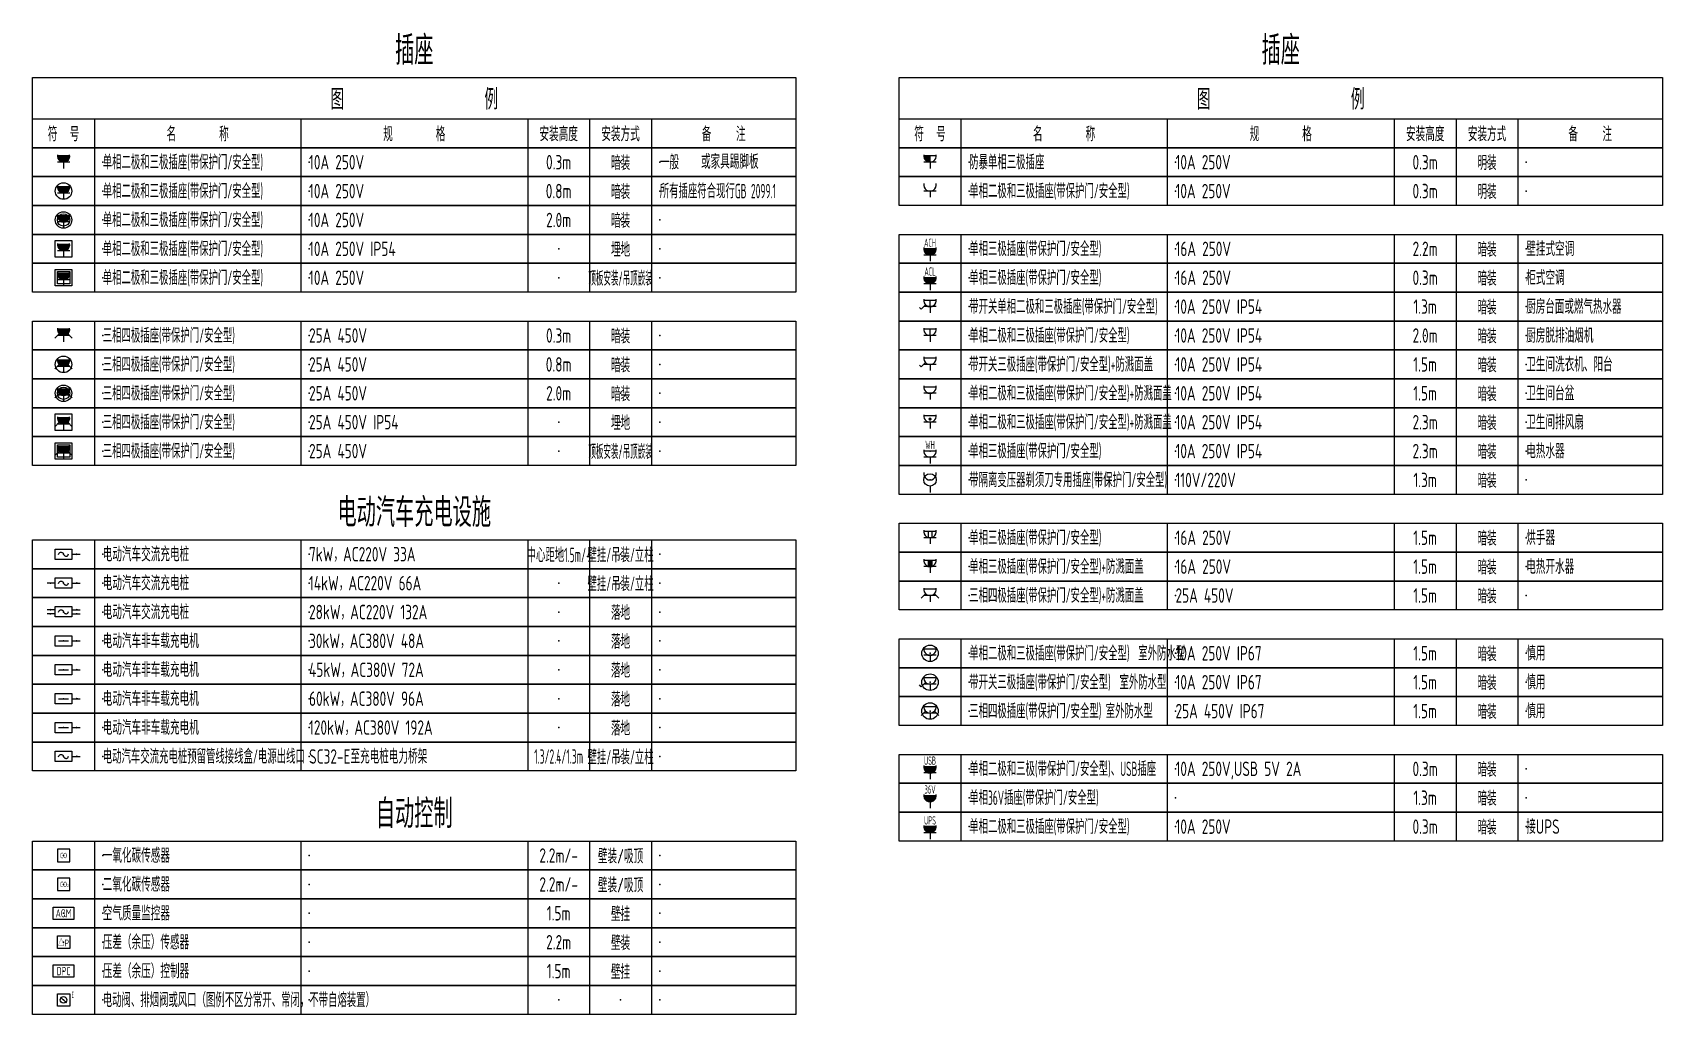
# Model space of a CAD drawing. Header units: millimetres. Extents: x -1582620 to 4754388, y -184455 to 3397362.
# Drawn here: x -650707 to -611207, y 88838 to 112628 of the extents above; entities that cross this region are included whole.
import ezdxf
from ezdxf.enums import TextEntityAlignment as Align

# ---------------------------------------------------------------- set-up
doc = ezdxf.new("R2010")
doc.units = ezdxf.units.MM
doc.header["$LTSCALE"] = 1000
doc.header["$MEASUREMENT"] = 0
doc.linetypes.add('HIDDEN', pattern=[0.375, 0.25, -0.125])
for name, color, linetype in [('E-BAS-DEVC', 3, 'Continuous'), ('E-BAS-EQPM', 3, 'Continuous'), ('E-FAS-DEVC', 3, 'Continuous'), ('E-FAS-EQPM', 3, 'Continuous'), ('E-POWR-DEVC', 3, 'Continuous'), ('E-POWR-EQPM', 3, 'Continuous'), ('E-POWR-EQPM2', 2, 'HIDDEN'), ('E-UNIV-DIAG', 2, 'Continuous'), ('E-UNIV-EL', 140, 'Continuous'), ('E-UNIV-NOTE', 6, 'Continuous')]:
    doc.layers.add(name, color=color, linetype=linetype)
doc.styles.add('TH-STYLE3', font='tssdeng.shx', dxfattribs={"width": 0.65, "bigfont": 'tssdchn.shx'})

# ---------------------------------------------------------------- blocks, each defined once
blk = doc.blocks.new('E-BKTS2')
for p, q in [((0, 0), (185, 0)), ((0, -7), (0, 0)), ((185, 0), (185, -7)), ((185, -7), (0, -7))]:
    blk.add_line(p, q)
at = {"linetype": 'Continuous'}
for p, q in [((15, 0), (15, -7)), ((65, 0), (65, -7)), ((120, 0), (120, -7)), ((135, 0), (135, -7)), ((150, 0), (150, -7))]:
    blk.add_line(p, q, dxfattribs=at)
for p in [(7.5, -3.5), (17, -3.5), (67, -3.5), (127.5, -3.5), (142.5, -3.5), (152, -3.5)]:
    blk.add_point(p, dxfattribs=at)
blk = doc.blocks.new('E-BS701')
for p, q in [((1.5, 3), (-1.5, 3)), ((0, 1.5), (0, 0))]:
    blk.add_line(p, q)
at = {"const_width": 1.5}
blk.add_lwpolyline([(-0.75, 3, 1), (0.75, 3, 1)], format="xyb", dxfattribs=at)
blk.add_arc((0, 3), 1.5, 168.463, 11.537)
at = {"layer": 'E-UNIV-EL', "style": 'TH-STYLE3', "width": 0.5}
blk.add_attdef('SOCKET', text='', height=2, dxfattribs=at).set_placement((0, 4.5), align=Align.MIDDLE)
blk = doc.blocks.new('E-BS209')
blk.add_line((0, 1.5), (0, 0))
blk.add_circle((0, 3), 1.5)
blk.add_arc((0, 4.5), 1.5, 168.463, 11.537)
blk = doc.blocks.new('E-BS302')
for p, q in [((-1.06, 1.94), (-2.12, 0.88)), ((1.5, 3), (-1.5, 3)), ((1.5, 1.5), (-1.5, 1.5)), ((0, 1.5), (0, 0)), ((1.06, 1.94), (2.12, 0.88))]:
    blk.add_line(p, q)
blk.add_arc((0, 3), 1.5, 168.463, 11.537)
blk = doc.blocks.new('E-BS301')
for p, q in [((-1.06, 1.94), (-2.12, 0.88)), ((1.5, 3), (-1.5, 3)), ((1.5, 1.5), (-1.5, 1.5)), ((0, 1.5), (0, 0)), ((1.06, 1.94), (2.12, 0.88))]:
    blk.add_line(p, q)
at = {"const_width": 1.5}
blk.add_lwpolyline([(-0.75, 3, 1), (0.75, 3, 1)], format="xyb", dxfattribs=at)
blk.add_arc((0, 3), 1.5, 168.463, 11.537)
blk = doc.blocks.new('E-BS802')
for p, q in [((1.5, 3), (-1.5, 3)), ((1.5, 1.5), (-1.5, 1.5)), ((0, 1.5), (0, 0))]:
    blk.add_line(p, q)
at = {"const_width": 1.5}
blk.add_lwpolyline([(-0.75, 3, 1), (0.75, 3, 1)], format="xyb", dxfattribs=at)
blk.add_arc((0, 3), 1.5, 168.463, 11.537)
at = {"layer": 'E-UNIV-EL', "style": 'TH-STYLE3', "width": 0.5}
blk.add_attdef('SOCKET', text='', height=2, dxfattribs=at).set_placement((0, 4.5), align=Align.MIDDLE)
blk = doc.blocks.new('E-BS201')
for p, q in [((1.5, 3), (-1.5, 3)), ((1.5, 1.5), (-1.5, 1.5)), ((0, 1.5), (0, 0))]:
    blk.add_line(p, q)
at = {"const_width": 1.5}
blk.add_lwpolyline([(-0.75, 3, 1), (0.75, 3, 1)], format="xyb", dxfattribs=at)
blk.add_arc((0, 3), 1.5, 168.463, 11.537)
blk = doc.blocks.new('E-BS200')
for p, q in [((1.5, 0), (-1.5, 0)), ((0, 0), (0, -1.5))]:
    blk.add_line(p, q)
blk.add_arc((0, 1.5), 1.5, 168.463, 11.537)
blk = doc.blocks.new('E-BS203')
for p, q in [((1.5, 1.5), (-1.5, 1.5)), ((1.5, 0), (-1.5, 0)), ((0, 0), (0, 1.5)), ((0, 0), (0, -1.5))]:
    blk.add_line(p, q)
at = {"const_width": 1.5}
blk.add_lwpolyline([(-0.75, 1.5, 0.414214), (0, 0.75, 1)], format="xyb", dxfattribs=at)
blk.add_arc((0, 1.5), 1.5, 168.463, 11.537)
blk = doc.blocks.new('E-BS201-2')
for p, q in [((1.5, 1.5), (-1.5, 1.5)), ((1.5, 0), (-1.5, 0)), ((0, 0), (0, -1.5))]:
    blk.add_line(p, q)
at = {"const_width": 1.5}
blk.add_lwpolyline([(-0.75, 1.5, 1), (0.75, 1.5, 1)], format="xyb", dxfattribs=at)
blk.add_arc((0, 1.5), 1.5, 168.463, 11.537)
at = {"layer": 'E-UNIV-EL', "style": 'TH-STYLE3', "width": 0.5}
blk.add_attdef('SOCKET', text='', height=2, dxfattribs=at).set_placement((0, 3), align=Align.MIDDLE)
blk = doc.blocks.new('E-BS201-1')
for p, q in [((1.5, 1.5), (-1.5, 1.5)), ((1.5, 0), (-1.5, 0)), ((0, 0), (0, -1.5))]:
    blk.add_line(p, q)
at = {"const_width": 1.5}
blk.add_lwpolyline([(-0.75, 1.5, 1), (0.75, 1.5, 1)], format="xyb", dxfattribs=at)
blk.add_arc((0, 1.5), 1.5, 168.463, 11.537)
at = {"layer": 'E-UNIV-EL', "style": 'TH-STYLE3', "width": 0.5}
blk.add_attdef('SOCKET', text='', height=2, dxfattribs=at).set_placement((0, 3), align=Align.MIDDLE)
blk = doc.blocks.new('E-BS204')
for p, q in [((1.5, 1.5), (-1.5, 1.5)), ((1.5, 0), (-1.5, 0)), ((0, 0), (0, 1.5)), ((0, 0), (0, -1.5))]:
    blk.add_line(p, q)
blk.add_arc((0, 1.5), 1.5, 168.463, 11.537)
blk = doc.blocks.new('E-BS204-S')
for p, q in [((-1.06, 0.44), (-2.12, -0.62)), ((1.5, 1.5), (-1.5, 1.5)), ((1.5, 0), (-1.5, 0)), ((0, 0), (0, 1.5)), ((0, 0), (0, -1.5)), ((-2.12, -0.62), (-2.55, -0.2))]:
    blk.add_line(p, q)
blk.add_arc((0, 1.5), 1.5, 168.463, 11.537)
blk = doc.blocks.new('E-BS202-1')
for p, q in [((1.5, 1.5), (-1.5, 1.5)), ((1.5, 0), (-1.5, 0)), ((0, 0), (0, -1.5))]:
    blk.add_line(p, q)
at = {"const_width": 0.375}
blk.add_lwpolyline([(-0.1875, 0.75, 1), (0.1875, 0.75, 1)], format="xyb", close=True, dxfattribs=at)
blk.add_arc((0, 1.5), 1.5, 168.463041, 11.536959)
blk = doc.blocks.new('E-BS202')
for p, q in [((1.5, 3), (-1.5, 3)), ((1.5, 1.5), (-1.5, 1.5)), ((0, 1.5), (0, 0))]:
    blk.add_line(p, q)
blk.add_arc((0, 3), 1.5, 168.463, 11.537)
blk = doc.blocks.new('E-BKTS1')
blk.add_line((0, -10), (185, -10))
at = {"linetype": 'Continuous'}
for p, q in [((15, -10), (15, -17)), ((65, -10), (65, -17)), ((120, -10), (120, -17)), ((135, -10), (135, -17)), ((150, -10), (150, -17))]:
    blk.add_line(p, q, dxfattribs=at)
blk.add_lwpolyline([(0, 0), (185, 0), (185, -17), (0, -17)], close=True)
at = {"layer": 'E-UNIV-NOTE', "style": 'TH-STYLE3', "width": 0.7}
for s, height, p in [('图                例', 5, (92.5, -5)), ('安装高度', 3.5, (127.5, -13.5)), ('安装方式', 3.5, (142.5, -13.5))]:
    blk.add_text(s, height=height, dxfattribs=at).set_placement(p, align=Align.MIDDLE)
at = {"layer": 'E-UNIV-NOTE', "linetype": 'Continuous', "style": 'TH-STYLE3', "width": 0.7}
for s, p in [('符  号', (7.5, -13.5)), ('名       称', (40, -13.5)), ('规       格', (92.5, -13.5)), ('备    注', (167.5, -13.5))]:
    blk.add_text(s, height=3.5, dxfattribs=at).set_placement(p, align=Align.MIDDLE)
blk = doc.blocks.new('E-BS202-3')
for p, q in [((1.5, 1.5), (-1.5, 1.5)), ((1.5, 0), (-1.5, 0)), ((0, 0), (0, -1.5))]:
    blk.add_line(p, q)
blk.add_arc((0, 1.5), 1.5, 168.463, 11.537)
at = {"layer": 'E-UNIV-EL', "style": 'TH-STYLE3', "width": 0.5}
blk.add_attdef('SOCKET', text='', height=2, dxfattribs=at).set_placement((0, 3), align=Align.MIDDLE)
blk = doc.blocks.new('E-BS211')
for p, q in [((1.5, 1.02), (-1.5, 1.02)), ((1.5, -0.48), (-1.5, -0.48)), ((0, -0.48), (0, -1.98))]:
    blk.add_line(p, q)
at = {"const_width": 1.5}
blk.add_lwpolyline([(-0.75, 1.02, 1), (0.75, 1.02, 1)], format="xyb", dxfattribs=at)
blk.add_circle((0, 0), 2)
blk.add_arc((0, 1.02), 1.5, 168.463, 11.537)
blk = doc.blocks.new('E-BS211-1')
for p, q in [((1.5, 1.02), (-1.5, 1.02)), ((1.5, -0.48), (-1.5, -0.48)), ((0, -0.48), (0, -1.98))]:
    blk.add_line(p, q)
at = {"const_width": 1.5}
blk.add_lwpolyline([(-0.75, 1.02, 1), (0.75, 1.02, 1)], format="xyb", dxfattribs=at)
blk.add_circle((0, 0), 2)
blk.add_arc((0, 1.02), 1.5, 168.463, 11.537)
at = {"layer": 'E-UNIV-EL'}
blk.add_circle((0, 0), 1.5, dxfattribs=at)
blk = doc.blocks.new('E-BS211-2')
for p, q in [((1.5, 1.02), (-1.5, 1.02)), ((1.5, -0.48), (-1.5, -0.48)), ((0, -0.48), (0, -1.98))]:
    blk.add_line(p, q)
blk.add_lwpolyline([(-2, -2), (-2, 2), (2, 2), (2, -2)], close=True)
at = {"const_width": 1.5}
blk.add_lwpolyline([(-0.75, 1.02, 1), (0.75, 1.02, 1)], format="xyb", dxfattribs=at)
blk.add_arc((0, 1.02), 1.5, 168.463, 11.537)
blk = doc.blocks.new('E-BS211-3')
for p, q in [((1.5, 1.02), (-1.5, 1.02)), ((1.5, -0.48), (-1.5, -0.48)), ((0, -0.48), (0, -1.98))]:
    blk.add_line(p, q)
blk.add_lwpolyline([(-2, -2), (-2, 2), (2, 2), (2, -2)], close=True)
at = {"const_width": 1.5}
blk.add_lwpolyline([(-0.75, 1.02, 1), (0.75, 1.02, 1)], format="xyb", dxfattribs=at)
blk.add_arc((0, 1.02), 1.5, 168.463, 11.537)
at = {"layer": 'E-UNIV-EL'}
blk.add_lwpolyline([(-1.5, -1.5), (-1.5, 1.5), (1.5, 1.5), (1.5, -1.5)], close=True, dxfattribs=at)
blk = doc.blocks.new('E-BS312')
for p, q in [((1.5, 1.02), (-1.5, 1.02)), ((-1.06, -0.04), (-2.12, -1.1)), ((1.5, -0.48), (-1.5, -0.48)), ((0, -0.48), (0, -1.98)), ((1.06, -0.04), (2.12, -1.1))]:
    blk.add_line(p, q)
blk.add_circle((0, 0), 2)
blk.add_arc((0, 1.02), 1.5, 168.463, 11.537)
blk = doc.blocks.new('E-BS311')
for p, q in [((1.5, 1.02), (-1.5, 1.02)), ((-1.06, -0.04), (-2.12, -1.1)), ((1.5, -0.48), (-1.5, -0.48)), ((0, -0.48), (0, -1.98)), ((1.06, -0.04), (2.12, -1.1))]:
    blk.add_line(p, q)
at = {"const_width": 1.5}
blk.add_lwpolyline([(-0.75, 1.02, 1), (0.75, 1.02, 1)], format="xyb", dxfattribs=at)
blk.add_circle((0, 0), 2)
blk.add_arc((0, 1.02), 1.5, 168.463, 11.537)
blk = doc.blocks.new('E-BS311-1')
for p, q in [((1.5, 1.02), (-1.5, 1.02)), ((-1.06, -0.04), (-2.12, -1.1)), ((1.5, -0.48), (-1.5, -0.48)), ((0, -0.48), (0, -1.98)), ((1.06, -0.04), (2.12, -1.1))]:
    blk.add_line(p, q)
at = {"const_width": 1.5}
blk.add_lwpolyline([(-0.75, 1.02, 1), (0.75, 1.02, 1)], format="xyb", dxfattribs=at)
blk.add_circle((0, 0), 2)
blk.add_arc((0, 1.02), 1.5, 168.463, 11.537)
at = {"layer": 'E-UNIV-EL'}
blk.add_circle((0, 0), 1.5, dxfattribs=at)
blk = doc.blocks.new('E-BS311-2')
for p, q in [((-1.06, 0.44), (-2.12, -0.62)), ((1.5, 1.5), (-1.5, 1.5)), ((1.5, 0), (-1.5, 0)), ((0, 0), (0, -1.5)), ((1.06, 0.44), (2.12, -0.62))]:
    blk.add_line(p, q)
blk.add_lwpolyline([(-2, -1.52), (-2, 2.48), (2, 2.48), (2, -1.52)], close=True)
at = {"const_width": 1.5}
blk.add_lwpolyline([(-0.75, 1.5, 1), (0.75, 1.5, 1)], format="xyb", dxfattribs=at)
blk.add_arc((0, 1.5), 1.5, 168.463, 11.537)
blk = doc.blocks.new('E-BS311-3')
for p, q in [((-1.06, 0.44), (-2.12, -0.62)), ((1.5, 1.5), (-1.5, 1.5)), ((1.5, 0), (-1.5, 0)), ((0, 0), (0, -1.5)), ((1.06, 0.44), (2.12, -0.62))]:
    blk.add_line(p, q)
blk.add_lwpolyline([(-2, -1.52), (-2, 2.48), (2, 2.48), (2, -1.52)], close=True)
at = {"const_width": 1.5}
blk.add_lwpolyline([(-0.75, 1.5, 1), (0.75, 1.5, 1)], format="xyb", dxfattribs=at)
blk.add_arc((0, 1.5), 1.5, 168.463, 11.537)
at = {"layer": 'E-UNIV-EL'}
blk.add_lwpolyline([(-1.5, -1.02), (-1.5, 1.98), (1.5, 1.98), (1.5, -1.02)], close=True, dxfattribs=at)
blk = doc.blocks.new('E-BS212')
for p, q in [((1.5, 1.02), (-1.5, 1.02)), ((1.5, -0.48), (-1.5, -0.48)), ((0, -0.48), (0, -1.98))]:
    blk.add_line(p, q)
blk.add_circle((0, 0), 2)
blk.add_arc((0, 1.02), 1.5, 168.463, 11.537)
blk = doc.blocks.new('E-BS212-S')
for p, q in [((1.5, 1.02), (-1.5, 1.02)), ((-2.12, -1.1), (-2.55, -0.67)), ((-1.06, -0.04), (-2.12, -1.1)), ((1.5, -0.48), (-1.5, -0.48)), ((0, -0.48), (0, -1.98))]:
    blk.add_line(p, q)
blk.add_circle((0, 0), 2)
blk.add_arc((0, 1.02), 1.5, 168.463, 11.537)
blk = doc.blocks.new('E-BS205')
for p, q in [((-2.12, 0.88), (-2.55, 1.3)), ((-1.06, 1.94), (-2.12, 0.88)), ((1.5, 3), (-1.5, 3)), ((1.5, 1.5), (-1.5, 1.5)), ((0, 1.5), (0, 0))]:
    blk.add_line(p, q)
blk.add_arc((0, 3), 1.5, 168.463, 11.537)
blk = doc.blocks.new('E-BS206')
for p, q in [((1.5, 1.5), (-1.5, 1.5)), ((1.5, 0), (-1.5, 0)), ((-0.46, 1.5), (-0.46, 0.07)), ((0, 0), (0, -1.5)), ((0.46, 1.5), (0.46, 0.07))]:
    blk.add_line(p, q)
blk.add_arc((0, 1.5), 1.5, 168.463, 11.537)
blk = doc.blocks.new('E-BS207')
blk.add_hatch(color=256).paths.add_polyline_path([(-0.45, 0.06, 0.153536), (0.45, 0.06), (0.45, 1.49), (-0.45, 1.49)])
for p, q in [((1.5, 1.5), (-1.5, 1.5)), ((1.5, 0), (-1.5, 0)), ((-0.46, 1.5), (-0.46, 0.07)), ((0, 0), (0, -1.5)), ((0.46, 1.5), (0.46, 0.07))]:
    blk.add_line(p, q)
blk.add_arc((0, 1.5), 1.5, 168.463, 11.537)
blk = doc.blocks.new('E-BS201-4')
for p, q in [((1.5, 3), (-1.5, 3)), ((1.5, 1.5), (-1.5, 1.5)), ((0, 1.5), (0, 0))]:
    blk.add_line(p, q)
at = {"const_width": 1.5}
blk.add_lwpolyline([(-0.75, 3, 1), (0.75, 3, 1)], format="xyb", dxfattribs=at)
blk.add_arc((0, 3), 1.5, 168.463, 11.537)
at = {"layer": 'E-UNIV-EL', "style": 'TH-STYLE3', "width": 0.5}
blk.add_attdef('SOCKET', text='', height=2, dxfattribs=at).set_placement((0, 4.5), align=Align.MIDDLE)
blk = doc.blocks.new('E-BEMS030')
blk.add_lwpolyline([(-1.5, -1.5), (1.5, -1.5), (1.5, 1.5), (-1.5, 1.5)], close=True)
at = {"layer": 'E-UNIV-EL', "style": 'TH-STYLE3', "width": 0.7}
blk.add_attdef('F', text='', height=1.3, dxfattribs=at).set_placement((0, 0), align=Align.MIDDLE)
blk = doc.blocks.new('E-BEMS031')
blk.add_lwpolyline([(-1.5, -1.5), (1.5, -1.5), (1.5, 1.5), (-1.5, 1.5)], close=True)
at = {"layer": 'E-UNIV-EL', "style": 'TH-STYLE3', "width": 0.7}
for tag, height, p in [('F', 1.3, (0, 0)), ('F2', 0.65, (1.08625, -0.3125))]:
    blk.add_attdef(tag, text='', height=height, dxfattribs=at).set_placement(p, align=Align.MIDDLE)
blk = doc.blocks.new('E-BDB111')
blk.add_lwpolyline([(-2, -1.25), (-2, 1.25), (2, 1.25), (2, -1.25)], close=True)
at = {"layer": 'E-UNIV-EL'}
blk.add_line((2, 0), (4, 0), dxfattribs=at)
blk.add_lwpolyline([(-1.2, -0.07), (-1.11, 0.16), (-1, 0.33), (-0.86, 0.43), (-0.72, 0.47), (-0.58, 0.47), (-0.44, 0.44), (-0.31, 0.39), (-0.21, 0.32), (-0.13, 0.24), (-0.08, 0.16), (-0.03, 0.08), (0, 0), (0.03, -0.08), (0.08, -0.16), (0.13, -0.24), (0.21, -0.32), (0.31, -0.39), (0.44, -0.44), (0.58, -0.47), (0.72, -0.47), (0.86, -0.43), (1, -0.33), (1.11, -0.16), (1.2, 0.07)], dxfattribs=at)
blk.add_lwpolyline([(3, 0, 0.5, 0, 0), (4, 0, 0, 0, 0)], format="xyseb", dxfattribs=at)
blk = doc.blocks.new('E-BDB112')
blk.add_lwpolyline([(-2, -1.25), (-2, 1.25), (2, 1.25), (2, -1.25)], close=True)
at = {"layer": 'E-UNIV-EL'}
for p, q in [((-2, 0), (-4, 0)), ((2, 0), (4, 0))]:
    blk.add_line(p, q, dxfattribs=at)
for points in [[(-3, 0, 0.5, 0, 0), (-4, 0, 0, 0, 0)], [(3, 0, 0.5, 0, 0), (4, 0, 0, 0, 0)]]:
    blk.add_lwpolyline(points, format="xyseb", dxfattribs=at)
blk.add_lwpolyline([(-1.2, -0.07), (-1.11, 0.16), (-1, 0.33), (-0.86, 0.43), (-0.72, 0.47), (-0.58, 0.47), (-0.44, 0.44), (-0.31, 0.39), (-0.21, 0.32), (-0.13, 0.24), (-0.08, 0.16), (-0.03, 0.08), (0, 0), (0.03, -0.08), (0.08, -0.16), (0.13, -0.24), (0.21, -0.32), (0.31, -0.39), (0.44, -0.44), (0.58, -0.47), (0.72, -0.47), (0.86, -0.43), (1, -0.33), (1.11, -0.16), (1.2, 0.07)], dxfattribs=at)
blk = doc.blocks.new('E-BDB114')
blk.add_lwpolyline([(-2, -1.25), (-2, 1.25), (2, 1.25), (2, -1.25)], close=True)
at = {"layer": 'E-UNIV-EL'}
for p, q in [((-2, 0.5), (-4, 0.5)), ((2, 0.5), (4, 0.5)), ((-2, -0.5), (-4, -0.5)), ((2, -0.5), (4, -0.5))]:
    blk.add_line(p, q, dxfattribs=at)
for points in [[(-3, 0.5, 0.5, 0, 0), (-4, 0.5, 0, 0, 0)], [(3, 0.5, 0.5, 0, 0), (4, 0.5, 0, 0, 0)], [(-3, -0.5, 0.5, 0, 0), (-4, -0.5, 0, 0, 0)], [(3, -0.5, 0.5, 0, 0), (4, -0.5, 0, 0, 0)]]:
    blk.add_lwpolyline(points, format="xyseb", dxfattribs=at)
blk.add_lwpolyline([(-1.2, -0.07), (-1.11, 0.16), (-1, 0.33), (-0.86, 0.43), (-0.72, 0.47), (-0.58, 0.47), (-0.44, 0.44), (-0.31, 0.39), (-0.21, 0.32), (-0.13, 0.24), (-0.08, 0.16), (-0.03, 0.08), (0, 0), (0.03, -0.08), (0.08, -0.16), (0.13, -0.24), (0.21, -0.32), (0.31, -0.39), (0.44, -0.44), (0.58, -0.47), (0.72, -0.47), (0.86, -0.43), (1, -0.33), (1.11, -0.16), (1.2, 0.07)], dxfattribs=at)
blk = doc.blocks.new('E-BDB131')
blk.add_lwpolyline([(-2, -1.25), (-2, 1.25), (2, 1.25), (2, -1.25)], close=True)
at = {"layer": 'E-UNIV-EL'}
for p, q in [((-1.2, 0), (1.2, 0)), ((2, 0), (4, 0))]:
    blk.add_line(p, q, dxfattribs=at)
blk.add_lwpolyline([(3, 0, 0.5, 0, 0), (4, 0, 0, 0, 0)], format="xyseb", dxfattribs=at)
blk = doc.blocks.new('E-BFAS840')
blk.add_lwpolyline([(-2.5, -1.5), (-2.5, 1.5), (2.5, 1.5), (2.5, -1.5)], close=True)
at = {"layer": 'E-UNIV-EL', "style": 'TH-STYLE3', "width": 0.6}
blk.add_attdef('BOX', text='', height=2, dxfattribs=at).set_placement((0, 0), align=Align.MIDDLE)
blk = doc.blocks.new('E-BFAS740')
blk.add_lwpolyline([(-1.5, -1.5), (-1.5, 1.5), (1.5, 1.5), (1.5, -1.5)], close=True)
at = {"layer": 'E-UNIV-EL', "style": 'TH-STYLE3', "width": 0.7}
blk.add_attdef('F', text='', height=1.7, dxfattribs=at).set_placement((0, 0), align=Align.MIDDLE)
blk = doc.blocks.new('E-BEMS040')
blk.add_lwpolyline([(-2.5, -1.5), (-2.5, 1.5), (2.5, 1.5), (2.5, -1.5)], close=True)
at = {"layer": 'E-UNIV-EL', "style": 'TH-STYLE3', "width": 0.6}
blk.add_attdef('BOX', text='', height=2, dxfattribs=at).set_placement((0, 0), align=Align.MIDDLE)
blk = doc.blocks.new('E-BFAS730')
blk.add_lwpolyline([(-1.5, -1.5), (-1.5, 1.5), (1.5, 1.5), (1.5, -1.5)], close=True)
at = {"layer": 'E-UNIV-EL'}
blk.add_line((-0.71, 0.71), (0.71, -0.71), dxfattribs=at)
blk.add_circle((0, 0), 0.8, dxfattribs=at)
at = {"layer": 'E-UNIV-EL', "style": 'TH-STYLE3', "width": 0.5}
blk.add_attdef('F', text='', height=1.5, dxfattribs=at).set_placement((2.25, 1.25), align=Align.MIDDLE)

msp = doc.modelspace()

# ---------------------------------------------------------------- block references
at = {"layer": 'E-BAS-DEVC', "xscale": 100, "yscale": 100, "zscale": 100}
for name, p, values in [('E-BEMS030', (-649956.67, 92688.34), {'F': 'CO'}), ('E-BEMS031', (-649956.67, 91988.34), {'F': 'CO', 'F2': '2'})]:
    msp.add_blockref(name, p, dxfattribs=at).add_auto_attribs(values)
at = {"layer": 'E-BAS-EQPM', "xscale": 100, "yscale": 100, "zscale": 100}
msp.add_blockref('E-BEMS040', (-649956.67, 91288.34), dxfattribs=at).add_auto_attribs({'BOX': 'AQM'})
at = {"layer": 'E-FAS-DEVC', "xscale": 100, "yscale": 100, "zscale": 100}
for name, p, values in [('E-BFAS740', (-649956.67, 90588.34), {'F': '△P'}), ('E-BFAS730', (-649956.67, 89188.34), {'F': 'E'})]:
    msp.add_blockref(name, p, dxfattribs=at).add_auto_attribs(values)
at = {"layer": 'E-FAS-EQPM', "xscale": 100, "yscale": 100, "zscale": 100}
msp.add_blockref('E-BFAS840', (-649956.67, 89888.34), dxfattribs=at).add_auto_attribs({'BOX': 'DPC'})
at = {"layer": 'E-POWR-DEVC', "xscale": 100, "yscale": 100, "zscale": 100}
for name, p in [('E-BS201', (-649956.67, 109338.34)), ('E-BS203', (-628956.67, 109488.34)), ('E-BS211', (-649956.67, 108788.34)), ('E-BS200', (-628956.67, 108788.34)), ('E-BS211-1', (-649956.67, 108088.34)), ('E-BS211-2', (-649956.67, 107388.34)), ('E-BS211-3', (-649956.67, 106688.34)), ('E-BS204-S', (-628956.67, 105988.34)), ('E-BS301', (-649956.67, 105138.34)), ('E-BS204', (-628956.67, 105288.34)), ('E-BS311', (-649956.67, 104588.34)), ('E-BS205', (-628956.67, 104438.34)), ('E-BS311-1', (-649956.67, 103888.34)), ('E-BS202', (-628956.67, 103738.34)), ('E-BS311-2', (-649956.67, 103140.61)), ('E-BS202-1', (-628956.67, 103188.34)), ('E-BS311-3', (-649956.67, 102440.61)), ('E-BS209', (-628956.67, 101488.34)), ('E-BS206', (-628956.67, 100388.34)), ('E-BS207', (-628956.67, 99688.34)), ('E-BS302', (-628956.67, 98838.34)), ('E-BS212', (-628956.67, 97588.34)), ('E-BS212-S', (-628956.67, 96888.34)), ('E-BS312', (-628956.67, 96188.34))]:
    msp.add_blockref(name, p, dxfattribs=at)
for name, p, values in [('E-BS201-1', (-628956.67, 107238.34), {'SOCKET': 'ACH'}), ('E-BS201-2', (-628956.67, 106538.34), {'SOCKET': 'ACL'}), ('E-BS202-3', (-628956.67, 102338.34), {'SOCKET': 'WH'}), ('E-BS201-4', (-628956.67, 94538.34), {'SOCKET': 'USB'}), ('E-BS701', (-628956.67, 93838.34), {'SOCKET': '36V'}), ('E-BS802', (-628956.67, 93088.34), {'SOCKET': 'UPS'})]:
    msp.add_blockref(name, p, dxfattribs=at).add_auto_attribs(values)
at = {"layer": 'E-POWR-EQPM', "xscale": 100, "yscale": 100, "zscale": 100}
for name, p in [('E-BDB111', (-649956.67, 99988.34)), ('E-BDB112', (-649956.67, 99288.34)), ('E-BDB114', (-649956.67, 98594)), ('E-BDB131', (-649956.67, 97888.34)), ('E-BDB131', (-649956.67, 97188.34)), ('E-BDB131', (-649956.67, 96488.34)), ('E-BDB131', (-649956.67, 95788.34))]:
    msp.add_blockref(name, p, dxfattribs=at)
at = {"layer": 'E-POWR-EQPM2', "xscale": 100, "yscale": 100, "zscale": 100}
msp.add_blockref('E-BDB111', (-649956.67, 95088.34), dxfattribs=at)
at = {"layer": 'E-UNIV-DIAG', "xscale": 100, "yscale": 100, "zscale": 100}
for name, p in [('E-BKTS1', (-650706.67, 111538.34)), ('E-BKTS1', (-629706.67, 111538.34)), ('E-BKTS2', (-650706.67, 109838.34)), ('E-BKTS2', (-629706.67, 109838.34)), ('E-BKTS2', (-650706.67, 109138.34)), ('E-BKTS2', (-629706.67, 109138.34)), ('E-BKTS2', (-650706.67, 108438.34)), ('E-BKTS2', (-650706.67, 107738.34)), ('E-BKTS2', (-629706.67, 107738.34)), ('E-BKTS2', (-650706.67, 107038.34)), ('E-BKTS2', (-629706.67, 107038.34)), ('E-BKTS2', (-629706.67, 106338.34)), ('E-BKTS2', (-650706.67, 105638.34)), ('E-BKTS2', (-629706.67, 105638.34)), ('E-BKTS2', (-650706.67, 104938.34)), ('E-BKTS2', (-629706.67, 104938.34)), ('E-BKTS2', (-650706.67, 104238.34)), ('E-BKTS2', (-629706.67, 104238.34)), ('E-BKTS2', (-650706.67, 103538.34)), ('E-BKTS2', (-629706.67, 103538.34)), ('E-BKTS2', (-650706.67, 102838.34)), ('E-BKTS2', (-629706.67, 102838.34)), ('E-BKTS2', (-629706.67, 102138.34)), ('E-BKTS2', (-629706.67, 100738.34)), ('E-BKTS2', (-650706.67, 100338.34)), ('E-BKTS2', (-629706.67, 100038.34)), ('E-BKTS2', (-650706.67, 99638.34)), ('E-BKTS2', (-629706.67, 99338.34)), ('E-BKTS2', (-650706.67, 98938.34)), ('E-BKTS2', (-650706.67, 98238.34)), ('E-BKTS2', (-629706.67, 97938.34)), ('E-BKTS2', (-650706.67, 97538.34)), ('E-BKTS2', (-629706.67, 97238.34)), ('E-BKTS2', (-650706.67, 96838.34)), ('E-BKTS2', (-629706.67, 96538.34)), ('E-BKTS2', (-650706.67, 96138.34)), ('E-BKTS2', (-650706.67, 95438.34)), ('E-BKTS2', (-629706.67, 95138.34)), ('E-BKTS2', (-629706.67, 94438.34)), ('E-BKTS2', (-629706.67, 93738.34)), ('E-BKTS2', (-650706.67, 93038.34)), ('E-BKTS2', (-650706.67, 92338.34)), ('E-BKTS2', (-650706.67, 91638.34)), ('E-BKTS2', (-650706.67, 90938.34)), ('E-BKTS2', (-650706.67, 90238.34)), ('E-BKTS2', (-650706.67, 89538.34))]:
    msp.add_blockref(name, p, dxfattribs=at)

# ---------------------------------------------------------------- texts
at = {"layer": 'E-UNIV-NOTE', "style": 'TH-STYLE3'}
for s, height, width, p in [('插座', 700, 0.7, (-641456.67, 112238.34)), ('插座', 700, 0.7, (-620456.67, 112238.34)), ('0.3m', 350, 0.7, (-637956.67, 109488.34)), ('暗装', 350, 0.7, (-636456.67, 109488.34)), ('0.3m', 350, 0.7, (-616956.67, 109488.34)), ('明装', 350, 0.7, (-615456.67, 109488.34)), ('0.8m', 350, 0.7, (-637956.67, 108788.34)), ('暗装', 350, 0.7, (-636456.67, 108788.34)), ('0.3m', 350, 0.7, (-616956.67, 108788.34)), ('明装', 350, 0.7, (-615456.67, 108788.34)), ('2.0m', 350, 0.7, (-637956.67, 108088.34)), ('暗装', 350, 0.7, (-636456.67, 108088.34)), ('埋地', 350, 0.7, (-636456.67, 107388.34)), ('2.2m', 350, 0.7, (-616956.67, 107388.34)), ('暗装', 350, 0.7, (-615456.67, 107388.34)), ('顶板安装/吊顶嵌装', 350, 0.4, (-636456.67, 106688.34)), ('0.3m', 350, 0.7, (-616956.67, 106688.34)), ('暗装', 350, 0.7, (-615456.67, 106688.34)), ('1.3m', 350, 0.7, (-616956.67, 105988.34)), ('暗装', 350, 0.7, (-615456.67, 105988.34)), ('暗装', 350, 0.7, (-636456.67, 105288.34)), ('暗装', 350, 0.7, (-615456.67, 105288.34)), ('0.3m', 350, 0.7, (-637956.67, 105288.34)), ('2.0m', 350, 0.7, (-616956.67, 105288.34)), ('0.8m', 350, 0.7, (-637956.67, 104588.34)), ('暗装', 350, 0.7, (-636456.67, 104588.34)), ('1.5m', 350, 0.7, (-616956.67, 104588.34)), ('暗装', 350, 0.7, (-615456.67, 104588.34)), ('2.0m', 350, 0.7, (-637956.67, 103888.34)), ('暗装', 350, 0.7, (-636456.67, 103888.34)), ('1.5m', 350, 0.7, (-616956.67, 103888.34)), ('暗装', 350, 0.7, (-615456.67, 103888.34)), ('埋地', 350, 0.7, (-636456.67, 103188.34)), ('2.3m', 350, 0.7, (-616956.67, 103188.34)), ('暗装', 350, 0.7, (-615456.67, 103188.34)), ('顶板安装/吊顶嵌装', 350, 0.4, (-636456.67, 102488.34)), ('2.3m', 350, 0.7, (-616956.67, 102488.34)), ('暗装', 350, 0.7, (-615456.67, 102488.34)), ('1.3m', 350, 0.7, (-616956.67, 101788.34)), ('暗装', 350, 0.7, (-615456.67, 101788.34)), ('电动汽车充电设施', 700, 0.7, (-641456.67, 101038.34)), ('1.5m', 350, 0.7, (-616956.67, 100388.34)), ('暗装', 350, 0.7, (-615456.67, 100388.34)), ('中心距地1.5m/-', 350, 0.5, (-637956.67, 99988.34)), ('壁挂/吊装/立柱', 350, 0.5, (-636456.67, 99988.34)), ('1.5m', 350, 0.7, (-616956.67, 99688.34)), ('暗装', 350, 0.7, (-615456.67, 99688.34)), ('壁挂/吊装/立柱', 350, 0.5, (-636456.67, 99288.34)), ('1.5m', 350, 0.7, (-616956.67, 98988.34)), ('暗装', 350, 0.7, (-615456.67, 98988.34)), ('落地', 350, 0.7, (-636456.67, 98588.34)), ('落地', 350, 0.7, (-636456.67, 97888.34)), ('1.5m', 350, 0.7, (-616956.67, 97588.34)), ('暗装', 350, 0.7, (-615456.67, 97588.34)), ('落地', 350, 0.7, (-636456.67, 97188.34)), ('1.5m', 350, 0.7, (-616956.67, 96888.34)), ('暗装', 350, 0.7, (-615456.67, 96888.34)), ('落地', 350, 0.7, (-636456.67, 96488.34)), ('暗装', 350, 0.7, (-615456.67, 96188.34)), ('1.5m', 350, 0.7, (-616956.67, 96188.34)), ('落地', 350, 0.7, (-636456.67, 95788.34)), ('1.3/2.4/1.3m', 350, 0.5, (-637956.67, 95088.34)), ('壁挂/吊装/立柱', 350, 0.5, (-636456.67, 95088.34)), ('0.3m', 350, 0.7, (-616956.67, 94788.34)), ('暗装', 350, 0.7, (-615456.67, 94788.34)), ('自动控制', 700, 0.7, (-641456.67, 93738.34)), ('1.3m', 350, 0.7, (-616956.67, 94088.34)), ('暗装', 350, 0.7, (-615456.67, 94088.34)), ('0.3m', 350, 0.7, (-616956.67, 93388.34)), ('暗装', 350, 0.7, (-615456.67, 93388.34)), ('2.2m/-', 350, 0.7, (-637956.67, 92688.34)), ('壁装/吸顶', 350, 0.7, (-636456.67, 92688.34)), ('2.2m/-', 350, 0.7, (-637956.67, 91988.34)), ('壁装/吸顶', 350, 0.7, (-636456.67, 91988.34)), ('1.5m', 350, 0.7, (-637956.67, 91288.34)), ('壁挂', 350, 0.7, (-636456.67, 91288.34)), ('2.2m', 350, 0.7, (-637956.67, 90588.34)), ('壁装', 350, 0.7, (-636456.67, 90588.34)), ('1.5m', 350, 0.7, (-637956.67, 89888.34)), ('壁挂', 350, 0.7, (-636456.67, 89888.34))]:
    msp.add_text(s, height=height, dxfattribs=dict(at, width=width)).set_placement(p, align=Align.MIDDLE)
for s, width, p in [('单相二极和三极插座(带保护门/安全型)', 0.5, (-649006.67, 109488.34)), ('10A 250V', 0.7, (-644006.67, 109488.34)), ('一般', 0.7, (-635506.67, 109488.34)), ('或家具踢脚板', 0.7, (-634506.77, 109502.62)), ('防暴单相三极插座', 0.5, (-628006.67, 109488.34)), ('10A 250V', 0.7, (-623006.67, 109488.34)), ('单相二极和三极插座(带保护门/安全型)', 0.5, (-649006.67, 108788.34)), ('10A 250V', 0.7, (-644006.67, 108788.34)), ('所有插座符合现行GB 2099.1', 0.5, (-635506.67, 108788.34)), ('单相二极和三极插座(带保护门/安全型)', 0.5, (-628006.67, 108788.34)), ('10A 250V', 0.7, (-623006.67, 108788.34)), ('单相二极和三极插座(带保护门/安全型)', 0.5, (-649006.67, 108088.34)), ('10A 250V', 0.7, (-644006.67, 108088.34)), ('单相二极和三极插座(带保护门/安全型)', 0.5, (-649006.67, 107388.34)), ('10A 250V IP54', 0.7, (-644006.67, 107388.34)), ('单相三极插座(带保护门/安全型)', 0.5, (-628006.67, 107388.34)), ('16A 250V', 0.7, (-623006.67, 107388.34)), ('壁挂式空调', 0.7, (-614506.67, 107388.34)), ('单相二极和三极插座(带保护门/安全型)', 0.5, (-649006.67, 106688.34)), ('10A 250V', 0.7, (-644006.67, 106688.34)), ('单相三极插座(带保护门/安全型)', 0.5, (-628006.67, 106688.34)), ('16A 250V', 0.7, (-623006.67, 106688.34)), ('柜式空调', 0.7, (-614506.67, 106688.34)), ('带开关单相二极和三极插座(带保护门/安全型)', 0.5, (-628006.67, 105988.34)), ('10A 250V IP54', 0.7, (-623006.67, 105988.34)), ('厨房台面或燃气热水器', 0.6, (-614506.67, 105988.34)), ('三相四极插座(带保护门/安全型)', 0.5, (-649006.67, 105288.34)), ('单相二极和三极插座(带保护门/安全型)', 0.5, (-628006.67, 105288.34)), ('厨房脱排油烟机', 0.7, (-614506.67, 105288.34)), ('25A 450V', 0.7, (-644006.67, 105288.34)), ('10A 250V IP54', 0.7, (-623006.67, 105288.34)), ('三相四极插座(带保护门/安全型)', 0.5, (-649006.67, 104588.34)), ('25A 450V', 0.7, (-644006.67, 104588.34)), ('带开关三极插座(带保护门/安全型)+防溅面盖', 0.5, (-628006.67, 104588.34)), ('10A 250V IP54', 0.7, (-623006.67, 104588.34)), ('卫生间洗衣机、阳台', 0.7, (-614506.67, 104588.34)), ('三相四极插座(带保护门/安全型)', 0.5, (-649006.67, 103888.34)), ('25A 450V', 0.7, (-644006.67, 103888.34)), ('单相二极和三极插座(带保护门/安全型)+防溅面盖', 0.5, (-628006.67, 103888.34)), ('10A 250V IP54', 0.7, (-623006.67, 103888.34)), ('卫生间台盆', 0.7, (-614506.67, 103888.34)), ('三相四极插座(带保护门/安全型)', 0.5, (-649006.67, 103188.34)), ('25A 450V IP54', 0.7, (-644006.67, 103188.34)), ('单相二极和三极插座(带保护门/安全型)+防溅面盖', 0.5, (-628006.67, 103188.34)), ('10A 250V IP54', 0.7, (-623006.67, 103188.34)), ('卫生间排风扇', 0.7, (-614506.67, 103188.34)), ('三相四极插座(带保护门/安全型)', 0.5, (-649006.67, 102488.34)), ('单相三极插座(带保护门/安全型)', 0.5, (-628006.67, 102488.34)), ('电热水器', 0.7, (-614506.67, 102488.34)), ('25A 450V', 0.7, (-644006.67, 102488.34)), ('10A 250V IP54', 0.7, (-623006.67, 102488.34)), ('带隔离变压器剃须刀专用插座(带保护门/安全型)', 0.5, (-628006.67, 101788.34)), ('110V/220V', 0.7, (-623006.67, 101788.34)), ('单相三极插座(带保护门/安全型)', 0.5, (-628006.67, 100388.34)), ('16A 250V', 0.7, (-623006.67, 100388.34)), ('烘手器', 0.7, (-614506.67, 100388.34)), ('电动汽车交流充电桩', 0.7, (-649006.67, 99988.34)), ('7kW，AC220V 33A', 0.7, (-644006.67, 99988.34)), ('单相三极插座(带保护门/安全型)+防溅面盖', 0.5, (-628006.67, 99688.34)), ('16A 250V', 0.7, (-623006.67, 99688.34)), ('电热开水器', 0.7, (-614506.67, 99688.34)), ('电动汽车交流充电桩', 0.7, (-649006.67, 99288.34)), ('14kW，AC220V 66A', 0.7, (-644006.67, 99288.34)), ('三相四极插座(带保护门/安全型)+防溅面盖', 0.5, (-628006.67, 98988.34)), ('25A 450V', 0.7, (-623006.67, 98988.34)), ('电动汽车交流充电桩', 0.7, (-649006.67, 98588.34)), ('28kW，AC220V 132A', 0.7, (-644006.67, 98588.34)), ('电动汽车非车载充电机', 0.7, (-649006.67, 97888.34)), ('30kW，AC380V 48A', 0.7, (-644006.67, 97888.34)), ('单相二极和三极插座(带保护门/安全型)  室外防水型 ', 0.5, (-628006.67, 97588.34)), ('10A 250V IP67', 0.7, (-623006.67, 97588.34)), ('电动汽车非车载充电机', 0.7, (-649006.67, 97188.34)), ('45kW，AC380V 72A', 0.7, (-644006.67, 97188.34)), ('带开关三极插座(带保护门/安全型)  室外防水型', 0.5, (-628006.67, 96888.34)), ('10A 250V IP67', 0.7, (-623006.67, 96888.34)), ('电动汽车非车载充电机', 0.7, (-649006.67, 96488.34)), ('60kW，AC380V 96A', 0.7, (-644006.67, 96488.34)), ('三相四极插座(带保护门/安全型) 室外防水型', 0.5, (-628006.67, 96188.34)), ('电动汽车非车载充电机', 0.7, (-649006.67, 95788.34)), ('25A 450V IP67', 0.7, (-623006.67, 96188.34)), ('120kW，AC380V 192A', 0.7, (-644006.67, 95788.34)), ('电动汽车交流充电桩预留管线接线盒/电源出线口', 0.5, (-649006.67, 95088.34)), ('SC32-E至充电桩电力桥架', 0.7, (-644006.67, 95088.34)), ('单相二极和三极(带保护门/安全型)、USB插座', 0.5, (-628006.67, 94788.34)), ('10A 250V,USB 5V 2A', 0.7, (-623006.67, 94788.34)), ('单相36V插座(带保护门/安全型)', 0.5, (-628006.67, 94088.34)), ('单相二极和三极插座(带保护门/安全型)', 0.5, (-628006.67, 93388.34)), ('10A 250V', 0.7, (-623006.67, 93388.34)), ('接UPS', 0.7, (-614506.67, 93388.34)), ('一氧化碳传感器', 0.7, (-649006.67, 92688.34)), ('二氧化碳传感器', 0.7, (-649006.67, 91988.34)), ('空气质量监控器', 0.7, (-649006.67, 91288.34)), ('压差（余压）传感器', 0.7, (-649006.67, 90588.34)), ('压差（余压）控制器', 0.7, (-649006.67, 89888.34)), ('电动阀、排烟阀或风口（图例不区分常开、常闭，不带自熔装置）', 0.5, (-649006.67, 89188.34))]:
    msp.add_text(s, height=350, dxfattribs=dict(at, width=width)).set_placement(p, align=Align.MIDDLE_LEFT)
at = {"layer": 'E-UNIV-NOTE', "color": 1, "style": 'TH-STYLE3', "width": 0.7}
for p in [(-614506.67, 97588.34), (-614506.67, 96888.34), (-614506.67, 96188.34)]:
    msp.add_text('慎用', height=350, dxfattribs=at).set_placement(p, align=Align.MIDDLE_LEFT)

doc.saveas('drawing.dxf')
